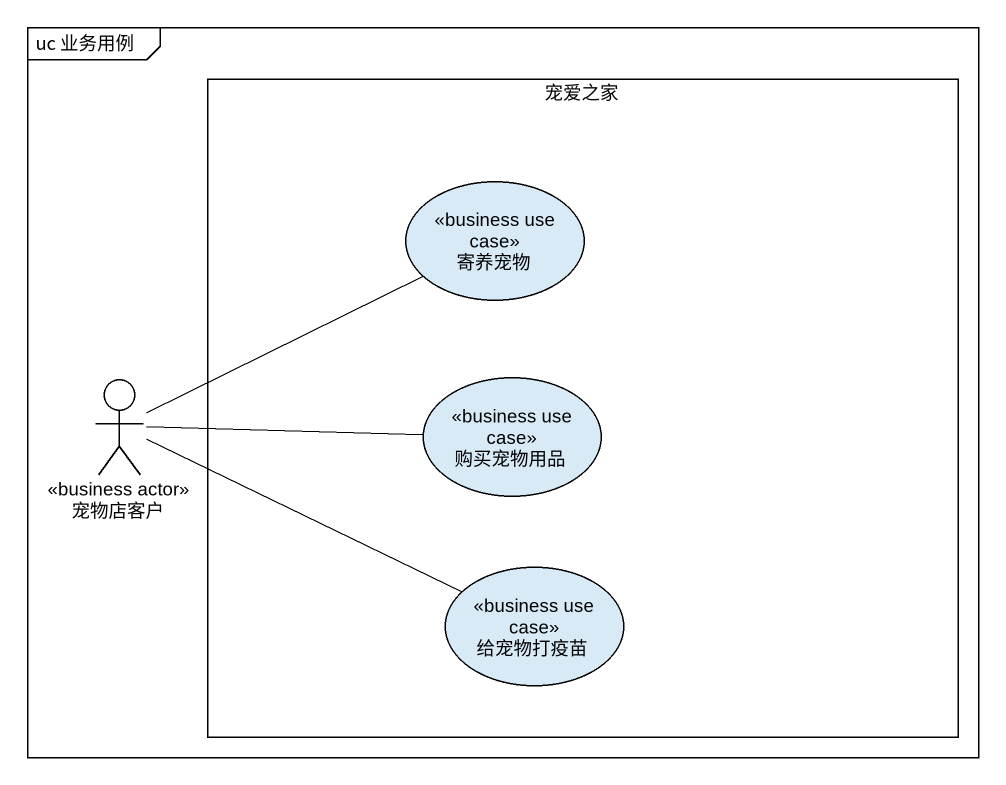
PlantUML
@startuml
mainframe uc 业务用例
rectangle 宠爱之家 {
  usecase 寄养宠物 <<business use case>>
  usecase 购买宠物用品 <<business use case>>
  usecase 给宠物打疫苗 <<business use case>>
}
actor 宠物店客户 <<business actor>>
宠物店客户 -right- 寄养宠物
宠物店客户 -right- 购买宠物用品
宠物店客户 -right- 给宠物打疫苗
@enduml
